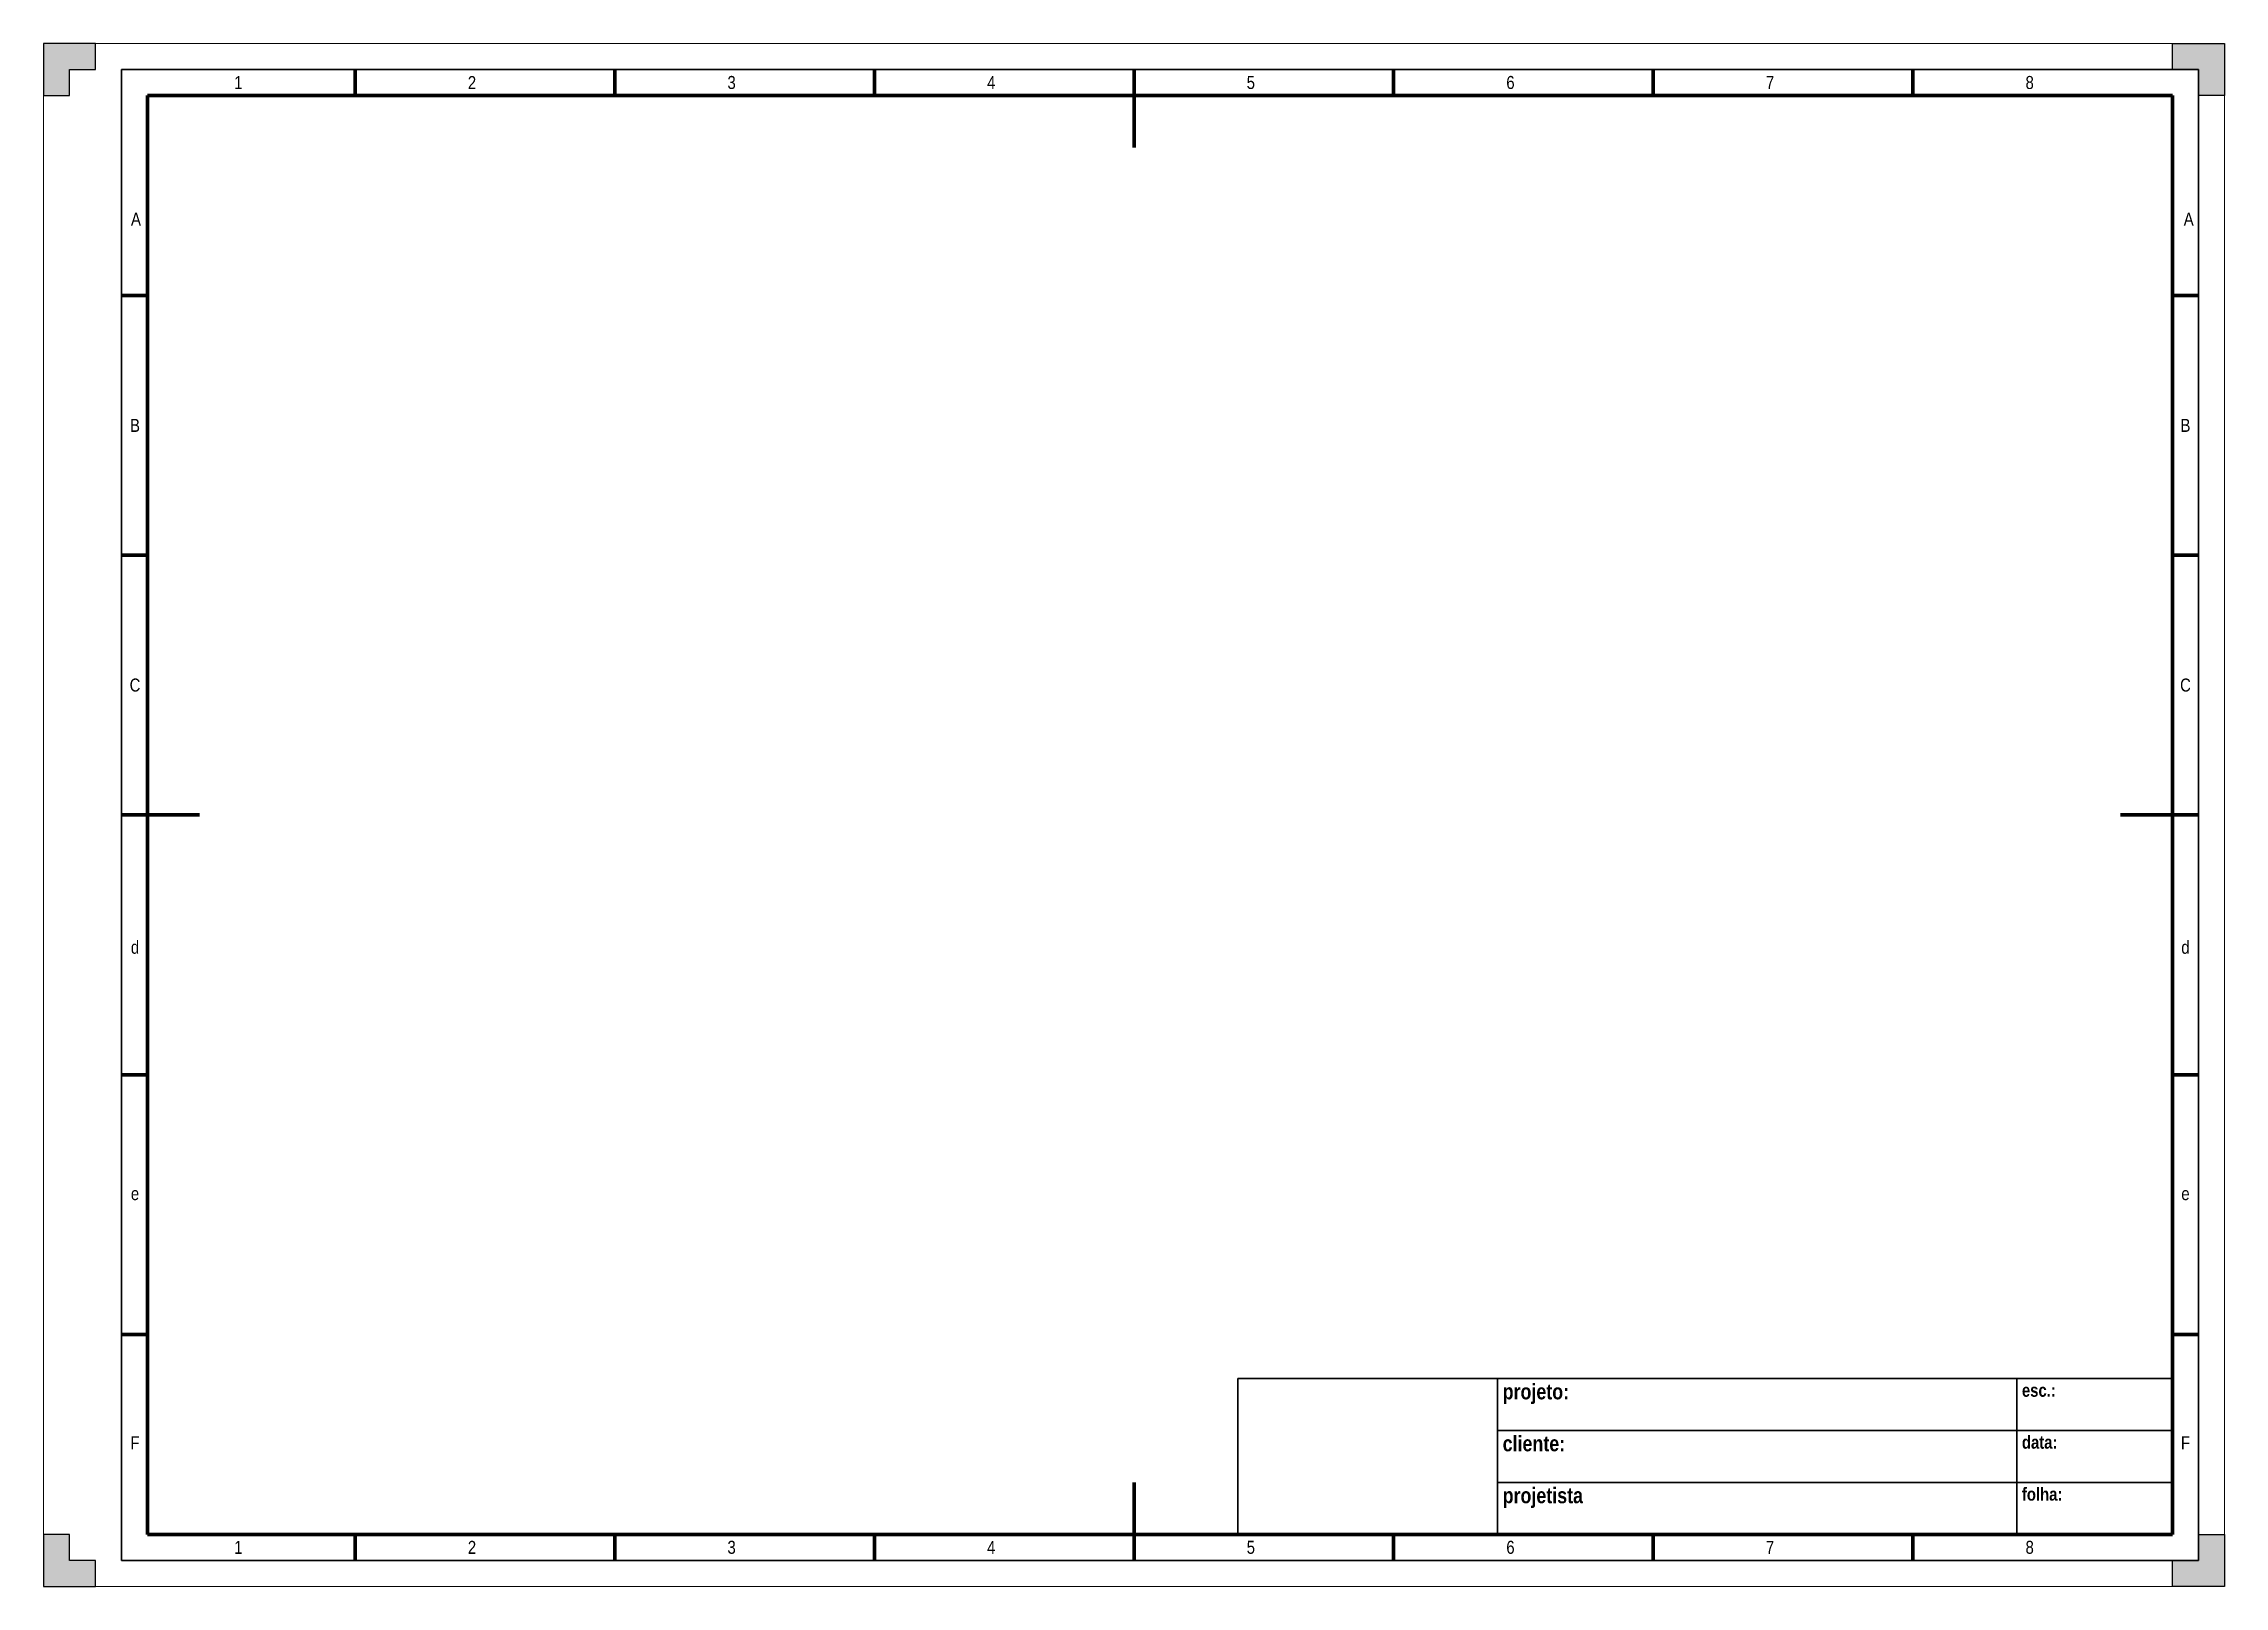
# Paper-space layout 'A3' of a CAD drawing. Header units: millimetres. Extents: x 2 to 422, y 25 to 322.
import ezdxf

# ---------------------------------------------------------------- set-up
doc = ezdxf.new("R2010")
doc.units = ezdxf.units.MM
for name, color, linetype, lineweight in [('Linha de folha', 106, 'Continuous', 18), ('Linha_MargemA2A3A4', 106, 'Continuous', 70), ('Marca_Centro', 106, 'Continuous', 70), ('Sistema_Malha', 106, 'Continuous', 35)]:
    doc.layers.add(name, color=color, linetype=linetype, lineweight=lineweight)
for name, color, linetype in [('Marca_corte', 7, 'Continuous'), ('texto_legenda', 174, 'Continuous'), ('VP', 30, 'Continuous')]:
    doc.layers.add(name, color=color, linetype=linetype)
doc.layers.get('VP').off()
doc.styles.add('Texto legenda', font='techb___.ttf')
doc.styles.add('Texto_Malha', font='technic_.ttf')

psp = doc.layouts.new('A3')

# ---------------------------------------------------------------- hatches: boundary and pattern name
at = {"layer": 'Marca_corte'}
h = psp.add_hatch(color=256, dxfattribs=at)
h.dxf.hatch_style = 1
h.paths.add_polyline_path([(7.21, 35.21), (2.21, 35.21), (2.21, 25.21), (12.21, 25.21), (12.21, 30.21), (7.21, 30.21)])
h.paths.add_polyline_path([(12.21, 322.21), (2.21, 322.21), (2.21, 312.21), (7.21, 312.21), (7.21, 317.21), (12.21, 317.21)])
h.paths.add_polyline_path([(422.21, 322.21), (412.21, 322.21), (412.21, 317.21), (417.21, 317.21), (417.21, 312.21), (422.21, 312.21)])
h.paths.add_polyline_path([(422.21, 35.21), (417.21, 35.21), (417.21, 30.21), (412.21, 30.21), (412.21, 25.21), (422.21, 25.21)])

# ---------------------------------------------------------------- linework, layer by layer
at = {"layer": 'Linha de folha'}
for p, q in [((2.21, 25.21), (2.21, 322.21)), ((2.21, 322.21), (422.21, 322.21)), ((422.21, 322.21), (422.21, 25.21)), ((422.21, 25.21), (2.21, 25.21))]:
    psp.add_line(p, q, dxfattribs=at)
at = {"layer": 'Linha_MargemA2A3A4'}
for p, q in [((22.21, 35.21), (22.21, 312.21)), ((22.21, 312.21), (412.21, 312.21)), ((412.21, 312.21), (412.21, 35.21)), ((412.21, 35.21), (22.21, 35.21))]:
    psp.add_line(p, q, dxfattribs=at)
at = {"layer": 'Marca_Centro'}
for p, q in [((62.21, 317.21), (62.21, 312.21)), ((112.21, 317.21), (112.21, 312.21)), ((162.21, 317.21), (162.21, 312.21)), ((212.21, 317.21), (212.21, 302.21)), ((262.21, 317.21), (262.21, 312.21)), ((312.21, 317.21), (312.21, 312.21)), ((362.21, 317.21), (362.21, 312.21)), ((17.21, 273.71), (22.21, 273.71)), ((417.21, 273.71), (412.21, 273.71)), ((17.21, 223.71), (22.21, 223.71)), ((417.21, 223.71), (412.21, 223.71)), ((17.21, 173.71), (32.21, 173.71)), ((417.21, 173.71), (402.21, 173.71)), ((417.21, 173.71), (402.21, 173.71)), ((17.21, 123.71), (22.21, 123.71)), ((417.21, 123.71), (412.21, 123.71)), ((17.21, 73.71), (22.21, 73.71)), ((417.21, 73.71), (412.21, 73.71)), ((212.21, 30.21), (212.21, 45.21)), ((212.21, 30.21), (212.21, 45.21)), ((62.21, 30.21), (62.21, 35.21)), ((112.21, 30.21), (112.21, 35.21)), ((162.21, 30.21), (162.21, 35.21)), ((262.21, 30.21), (262.21, 35.21)), ((312.21, 30.21), (312.21, 35.21)), ((362.21, 30.21), (362.21, 35.21))]:
    psp.add_line(p, q, dxfattribs=at)
at = {"layer": 'Marca_corte'}
for points in [[(2.21, 312.21), (7.21, 312.21), (7.21, 317.21), (12.21, 317.21), (12.21, 322.21), (2.21, 322.21)], [(422.21, 312.21), (417.21, 312.21), (417.21, 317.21), (412.21, 317.21), (412.21, 322.21), (422.21, 322.21)], [(12.21, 25.21), (12.21, 30.21), (7.21, 30.21), (7.21, 35.21), (2.21, 35.21), (2.21, 25.21)], [(412.21, 25.21), (412.21, 30.21), (417.21, 30.21), (417.21, 35.21), (422.21, 35.21), (422.21, 25.21)]]:
    psp.add_lwpolyline(points, close=True, dxfattribs=at)
at = {"layer": 'Sistema_Malha'}
for p, q in [((22.21, 317.21), (17.21, 317.21)), ((17.21, 317.21), (17.21, 312.21)), ((22.21, 317.21), (412.21, 317.21)), ((412.21, 317.21), (417.21, 317.21)), ((417.21, 317.21), (417.21, 312.21)), ((17.21, 35.21), (17.21, 312.21)), ((417.21, 312.21), (417.21, 35.21)), ((412.21, 65.21), (232.21, 65.21)), ((232.21, 65.21), (232.21, 35.21)), ((282.21, 65.21), (282.21, 35.21)), ((382.21, 35.21), (382.21, 65.21)), ((412.21, 55.21), (282.21, 55.21)), ((412.21, 45.21), (282.21, 45.21)), ((17.21, 35.21), (17.21, 30.21)), ((417.21, 35.21), (417.21, 30.21)), ((17.21, 30.21), (22.21, 30.21)), ((412.21, 30.21), (22.21, 30.21)), ((417.21, 30.21), (412.21, 30.21))]:
    psp.add_line(p, q, dxfattribs=at)

# ---------------------------------------------------------------- texts
at = {"layer": 'Sistema_Malha', "char_height": 2.5, "style": 'Texto_Malha'}
for s, width, insert, attachment_point in [('1', 45, (39.71, 314.71), 5), ('2', 45, (84.71, 314.71), 5), ('3', 45, (134.71, 314.71), 5), ('4', 45, (184.71, 314.71), 5), ('5', 45, (234.71, 314.71), 5), ('6', 45, (284.71, 314.71), 5), ('7', 45, (334.71, 314.71), 5), ('8', 45, (384.71, 314.71), 5), ('\\P\\P\\P\\PA', 5, (20.95, 306.36), 3), ('\\P\\P\\P\\PA', 5, (414.38, 306.36), 1), ('B', 5, (19.81, 248.71), 5), ('B', 5, (414.71, 248.71), 5), ('C', 5, (19.81, 198.71), 5), ('C', 5, (414.71, 198.71), 5), ('d', 5, (19.81, 148.23), 5), ('d', 5, (414.71, 148.23), 5), ('e', 5, (19.81, 100.8), 5), ('e', 5, (414.71, 100.8), 5), ('F', 5, (19.81, 52.85), 5), ('F', 5, (414.71, 52.85), 5), ('1', 45, (39.71, 32.71), 5), ('2', 45, (84.71, 32.71), 5), ('3', 45, (134.71, 32.71), 5), ('4', 45, (184.71, 32.71), 5), ('5', 45, (234.71, 32.71), 5), ('6', 45, (284.71, 32.71), 5), ('7', 45, (334.71, 32.71), 5), ('8', 45, (384.71, 32.71), 5)]:
    psp.add_mtext_dynamic_manual_height_columns(s, width=width, gutter_width=12.5, heights=[0], dxfattribs=dict(at, insert=insert, attachment_point=attachment_point))
at = {"layer": 'texto_legenda', "attachment_point": 1, "style": 'Texto legenda'}
for s, width, insert, char_height in [('\\pxt4;projeto:', 100, (283.21, 64.21), 3), ('esc.:', 30, (383.21, 64.21), 2.5), ('\\pxt4;cliente:', 100, (283.21, 54.21), 3), ('data:', 30, (383.21, 54.21), 2.5), ('\\pxt4;projetista', 100, (283.21, 44.21), 3), ('folha:', 30, (383.21, 44.21), 2.5)]:
    psp.add_mtext_dynamic_manual_height_columns(s, width=width, gutter_width=12.5, heights=[0], dxfattribs=dict(at, insert=insert, char_height=char_height))

# ---------------------------------------------------------------- viewports
at = {"layer": 'VP'}
psp.add_viewport(center=(217.21, 188.71), size=(390, 247), view_center_point=(5329.23, 3384.94), view_height=2084.2049, dxfattribs=at)

doc.saveas('drawing.dxf')
